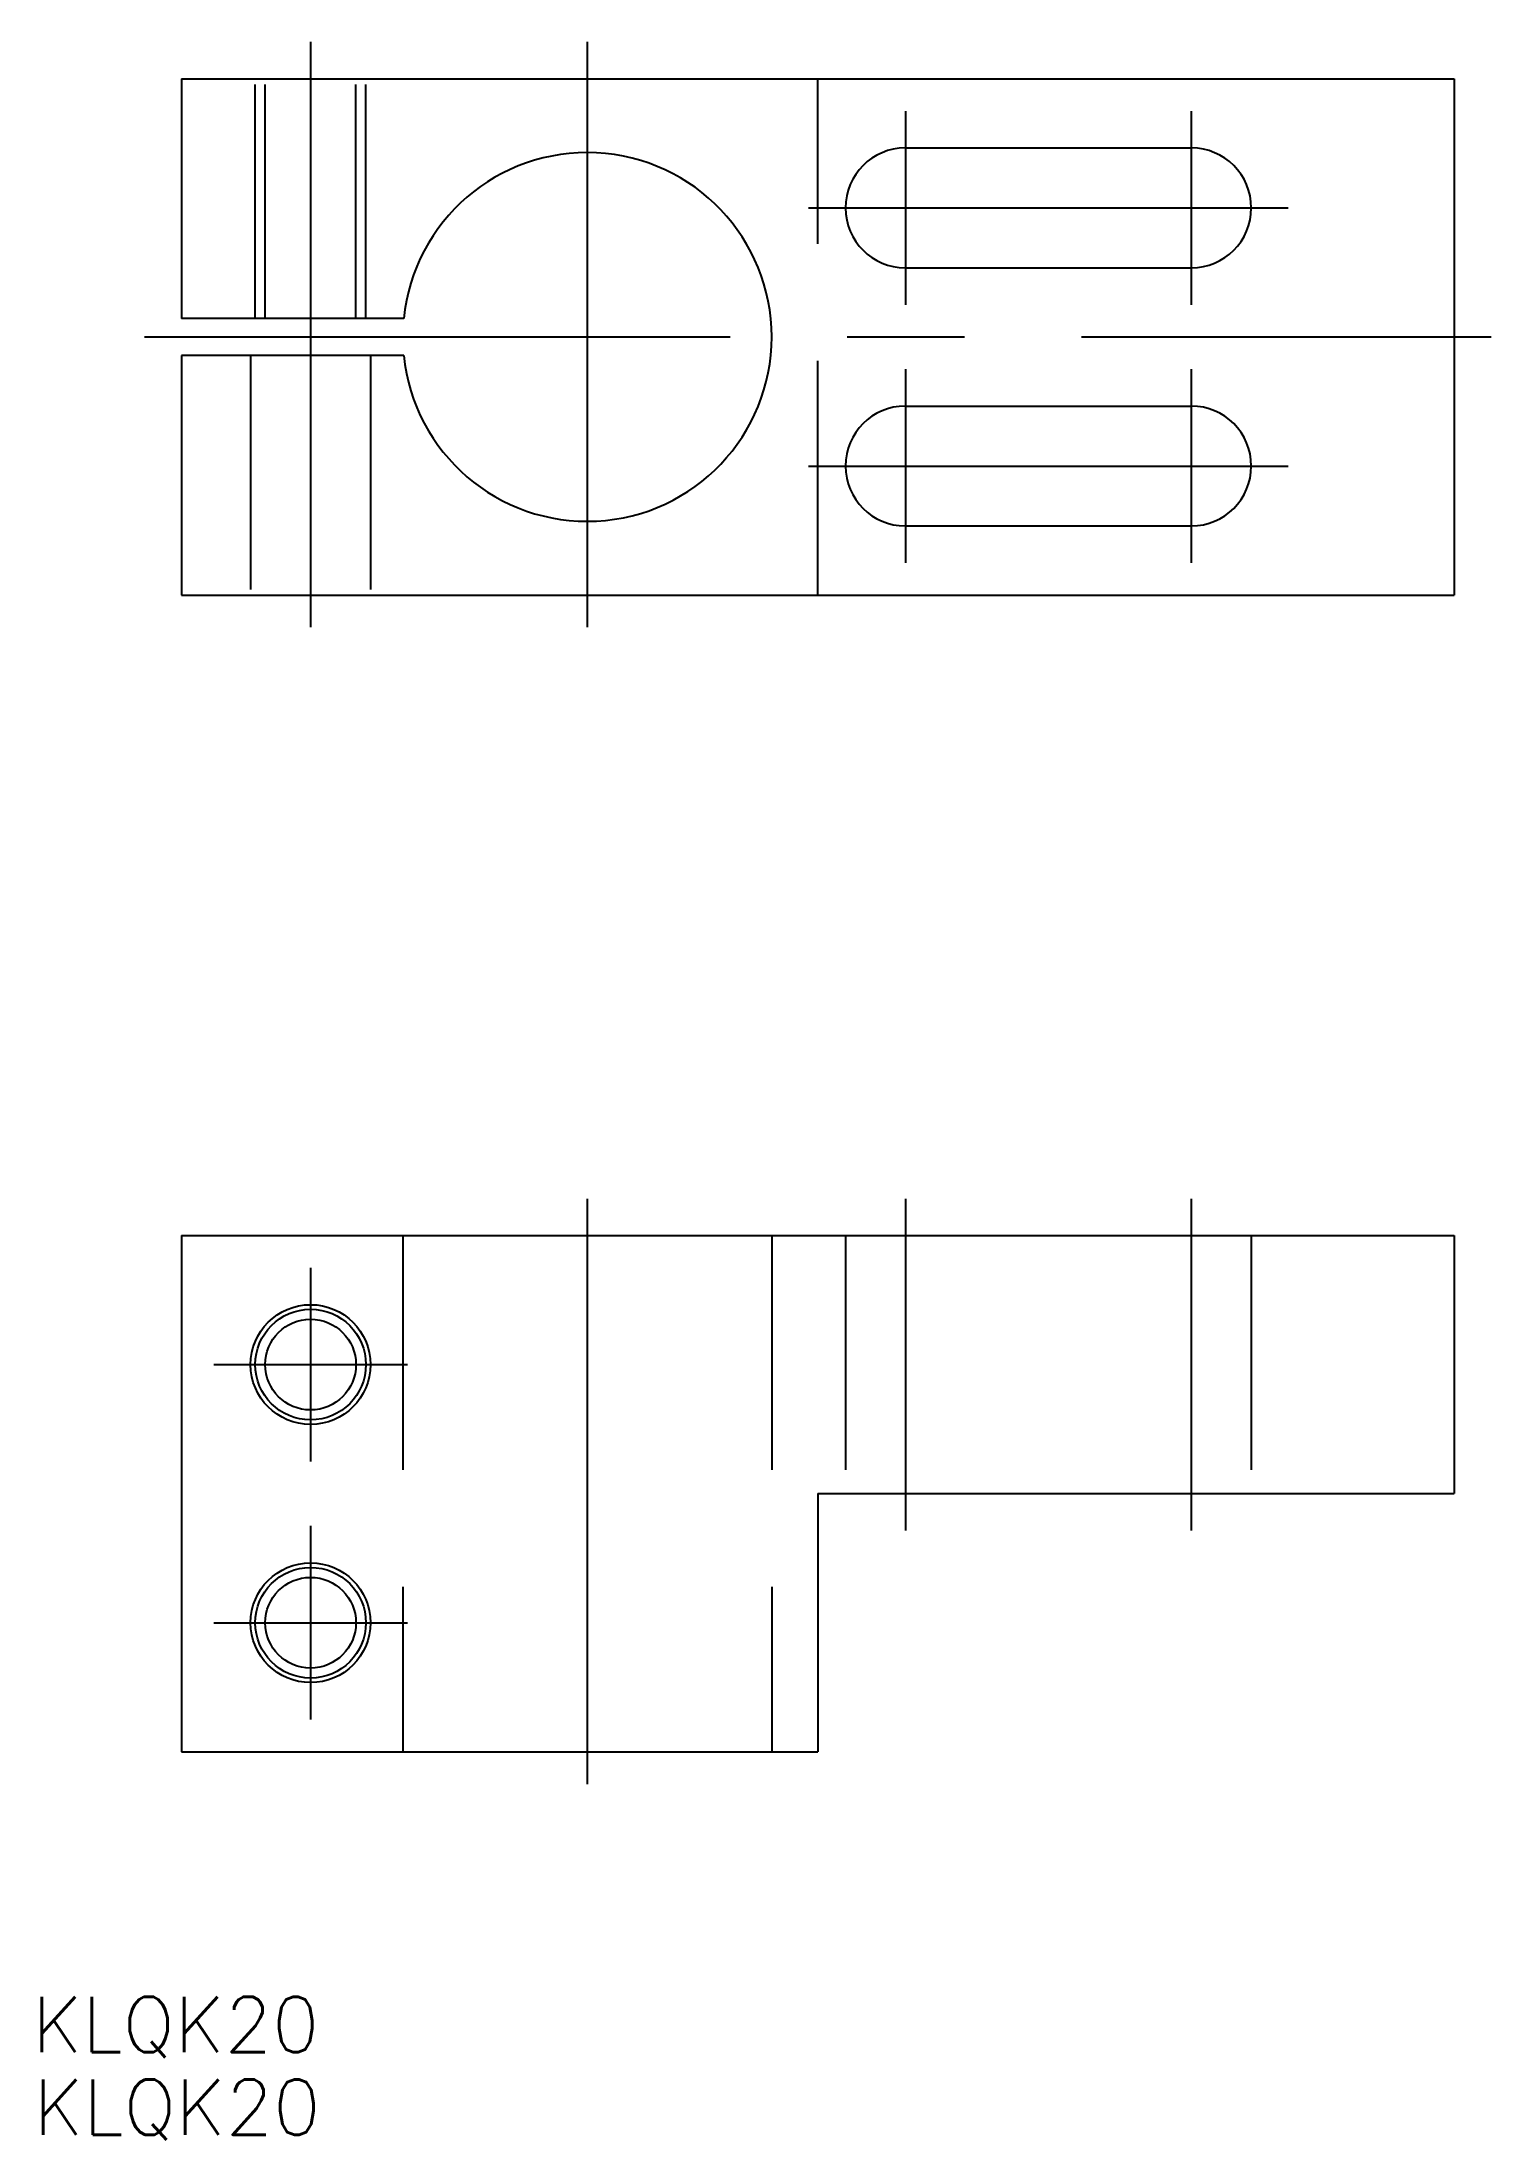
# Model space of a CAD drawing. Extents: x -8 to 71, y -98 to 16.
import ezdxf

# ---------------------------------------------------------------- set-up
doc = ezdxf.new("R2010")
doc.units = 0
doc.linetypes.add('CENTER', pattern=[50.8, 31.75, -6.35, 6.35, -6.35])
doc.linetypes.add('DASHED', pattern=[19.05, 12.7, -6.35])
doc.layers.get('0').update_dxf_attribs({"linetype": 'CONTINUOUS'})
doc.layers.add('CENTER', color=1, linetype='CENTER')
doc.styles.get("Standard").update_dxf_attribs({"font": 'txt.shx', "height": 3, "bigfont": 'bigfont.shx'})

msp = doc.modelspace()

# ---------------------------------------------------------------- linework, layer by layer
at = {"color": 7, "linetype": 'CONTINUOUS'}
for p, q in [((0, 14), (69, 14)), ((0, 14), (0, 1)), ((69, 14), (69, -14)), ((39.25, 10.25), (54.75, 10.25)), ((39.25, 3.75), (54.75, 3.75)), ((12.05, 1), (0, 1)), ((0, -1), (0, -14)), ((12.05, -1), (0, -1)), ((39.25, -3.75), (54.75, -3.75)), ((39.25, -10.25), (54.75, -10.25)), ((0, -14), (69, -14)), ((0, -48.74), (69, -48.74)), ((0, -48.74), (0, -76.74)), ((69, -48.74), (69, -62.74)), ((34.5, -62.74), (69, -62.74)), ((34.5, -62.74), (34.5, -76.74)), ((0, -76.74), (34.5, -76.74))]:
    msp.add_line(p, q, dxfattribs=at)
at = {"color": 3, "linetype": 'DASHED'}
for p, q in [((4, 1), (4, 14)), ((4.54, 1), (4.54, 14)), ((9.46, 1), (9.46, 14)), ((10, 1), (10, 14)), ((34.5, -14), (34.5, 14)), ((3.75, -1), (3.75, -14)), ((10.25, -1), (10.25, -14)), ((12, -48.74), (12, -76.74)), ((32, -48.74), (32, -76.74)), ((36, -48.74), (36, -62.74)), ((58, -48.74), (58, -62.74))]:
    msp.add_line(p, q, dxfattribs=at)
at = {"color": 7, "linetype": 'CONTINUOUS'}
for centre, radius in [((7, -55.74), 3.25), ((7, -55.74), 2.46), ((7, -69.74), 3.25), ((7, -69.74), 2.46)]:
    msp.add_circle(centre, radius, dxfattribs=at)
at = {"color": 3, "linetype": 'CONTINUOUS'}
for centre in [(7, -55.74), (7, -69.74)]:
    msp.add_circle(centre, 3, dxfattribs=at)
at = {"color": 7, "linetype": 'CONTINUOUS'}
for centre, radius, start, end in [((39.25, 7), 3.25, 90, 270), ((54.75, 7), 3.25, 270, 90), ((22, 0), 10, 185.7392, 174.2608), ((39.25, -7), 3.25, 90, 270), ((54.75, -7), 3.25, 270, 90)]:
    msp.add_arc(centre, radius, start, end, dxfattribs=at)
at = {"layer": 'CENTER', "color": 1, "linetype": 'CENTER'}
for p, q in [((7, 16), (7, -16)), ((22, 16), (22, -16)), ((39.25, 12.25), (39.25, 1.75)), ((54.75, 12.25), (54.75, 1.75)), ((34, 7), (60, 7)), ((-2, 0), (71, 0)), ((39.25, -1.75), (39.25, -12.25)), ((54.75, -1.75), (54.75, -12.25)), ((34, -7), (60, -7)), ((22, -46.74), (22, -78.74)), ((39.25, -46.74), (39.25, -64.74)), ((54.75, -46.74), (54.75, -64.74)), ((7, -50.49), (7, -60.99)), ((1.75, -55.74), (12.25, -55.74)), ((7, -64.49), (7, -74.99)), ((1.75, -69.74), (12.25, -69.74))]:
    msp.add_line(p, q, dxfattribs=at)

# ---------------------------------------------------------------- texts
at = {"color": 7, "linetype": 'CONTINUOUS'}
for p in [(-8.08, -93.03), (-8.02, -97.51)]:
    msp.add_text('KLQK20', height=3, dxfattribs=at).set_placement(p)

doc.saveas('drawing.dxf')
